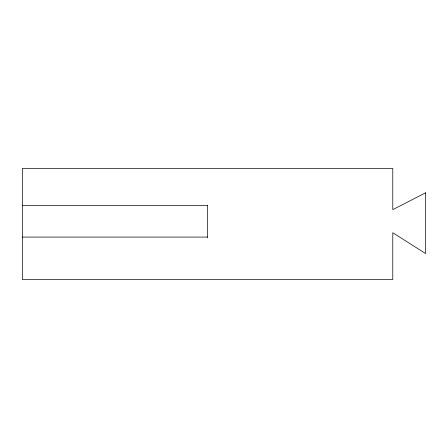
<?xml version="1.0" encoding="UTF-8"?>
<svg xmlns="http://www.w3.org/2000/svg" width="448" height="448" viewBox="0 0 448 448"><rect width="100%" height="100%" fill="white"/><g stroke="black" fill="none" stroke-linecap="round" stroke-linejoin="round"><path stroke-width="0.67" d="M22.4 205.481L207.592 205.481M22.4 237.082L207.592 237.082M207.592 205.346L207.592 237.546M425.6 192.786L392.784 209.647L392.784 168.442L22.4 168.442L22.4 279.558L392.784 279.558L392.784 232.697L425.6 253.562L425.6 192.786"/></g></svg>
